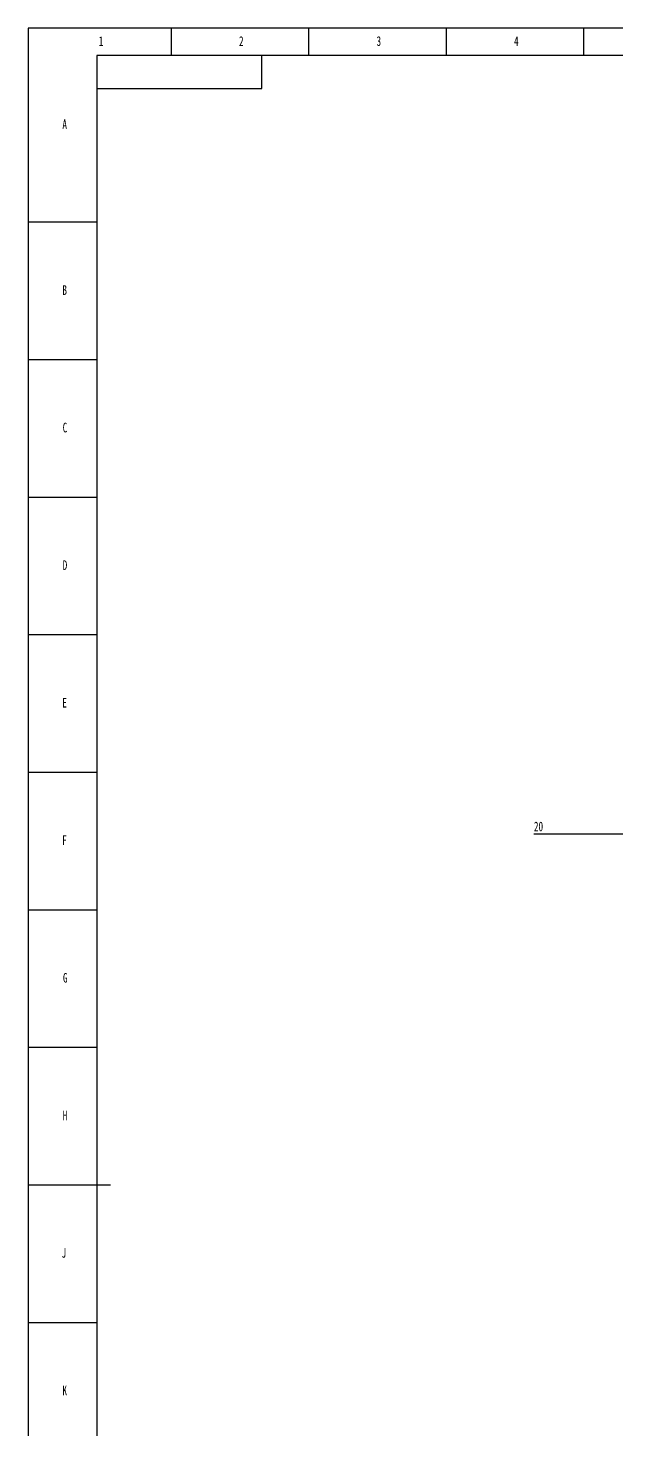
# Model space of a CAD drawing. Header units: millimetres. Extents: x 0 to 1189, y 0 to 841.
# Drawn here: x 0 to 214, y 331 to 841 of the extents above; entities that cross this region are included whole.
import ezdxf

# ---------------------------------------------------------------- set-up
doc = ezdxf.new("R2010")
doc.units = ezdxf.units.MM
doc.layers.add('10', color=7, linetype='Continuous')
doc.layers.add('5', color=7, linetype='Continuous')
doc.styles.add('SLDTEXTSTYLE5', font='TXT', dxfattribs={"width": 0.7})
doc.dimstyles.new('SLDDIMSTYLE0', dxfattribs={"dimtxt": 3.5, "dimasz": 4.08, "dimexe": 0, "dimexo": 0.0625, "dimgap": 0.875, "dimtad": 2, "dimrnd": 1e-09, "dimzin": 12, "dimdsep": 46, "dimtxsty": 'SLDTEXTSTYLE5', "dimsah": 1, "dimcen": 0.09, "dimadec": 0, "dimazin": 3, "dimtfac": 1, "dimtofl": 0, "dimtmove": 0, "dimatfit": 3, "dimfxl": 0, "dimfrac": 2, "dimtolj": 1, "dimtzin": 12, "dimarcsym": 0})

# ---------------------------------------------------------------- blocks, each defined once
blk = doc.blocks.new('_D_31')
at = {"layer": '10'}
for p, q in [((246.4, 557.79), (246.4, 550.03)), ((226.4, 548.03), (183.93, 548.03)), ((246.4, 548.03), (226.4, 548.03))]:
    blk.add_line(p, q, dxfattribs=at)
for points in [[(226.4, 548.03), (230.48, 547.52), (230.48, 548.53)], [(246.4, 548.03), (242.32, 548.53), (242.32, 547.52)]]:
    blk.add_solid(points, dxfattribs=at)
at = {"layer": '10', "insert": (183.93, 552.54), "char_height": 3.5, "attachment_point": 1, "style": 'SLDTEXTSTYLE5'}
blk.add_mtext('20', dxfattribs=at)

msp = doc.modelspace()

# ---------------------------------------------------------------- linework, layer by layer
at = {"layer": '5', "color": 7}
for p, q in [((1189, 841), (0, 841)), ((0, 841), (0, 0))]:
    msp.add_line(p, q, dxfattribs=at)
at = {"layer": '5'}
for p, q in [((52, 841), (52, 831.05)), ((102, 841), (102, 831.05)), ((152, 841), (152, 831.05)), ((202, 841), (202, 831.05)), ((0, 770.5), (25, 770.5)), ((0, 720.5), (25, 720.5)), ((0, 670.5), (25, 670.5)), ((0, 620.5), (25, 620.5)), ((0, 570.5), (25, 570.5)), ((0, 520.5), (25, 520.5)), ((0, 470.5), (25, 470.5)), ((0, 370.5), (25, 370.5))]:
    msp.add_line(p, q, dxfattribs=at)
at = {"layer": '5', "color": 7, "lineweight": 25}
for p, q in [((1179, 831.05), (25, 831.05)), ((25, 831.05), (25, 10)), ((85, 819), (85, 831)), ((25, 819), (85, 819))]:
    msp.add_line(p, q, dxfattribs=at)
at = {"layer": '5', "lineweight": 25}
msp.add_line((0, 420.5), (30, 420.5), dxfattribs=at)

# ---------------------------------------------------------------- texts
at = {"layer": '10', "char_height": 3.5, "attachment_point": 2, "style": 'SLDTEXTSTYLE5'}
for s, insert in [('1', (26.544, 838.015)), ('2', (77.544, 838.015)), ('3', (127.544, 838.015)), ('4', (177.544, 838.015)), ('A', (13.32, 807.765)), ('B', (13.32, 747.515)), ('C', (13.427, 697.515)), ('D', (13.43, 647.515)), ('E', (13.318, 597.515)), ('F', (13.224, 547.515)), ('G', (13.539, 497.515)), ('H', (13.43, 447.515)), ('J', (13.015, 397.515)), ('K', (13.32, 347.515))]:
    msp.add_mtext(s, dxfattribs=dict(at, insert=insert))

# ---------------------------------------------------------------- dimensions: what is measured, and where the dimension line sits
at = {"layer": '10'}
dim = msp.add_linear_dim(base=(226.4, 550.192), p1=(246.4, 547.794), p2=(226.4, 647.794), dimstyle='SLDDIMSTYLE0', dxfattribs=at)
dim.commit()
dim.dimension.update_dxf_attribs({"geometry": '_D_31', "text_midpoint": (185.468, 550.192), "dimtype": 160})

doc.saveas('drawing.dxf')
